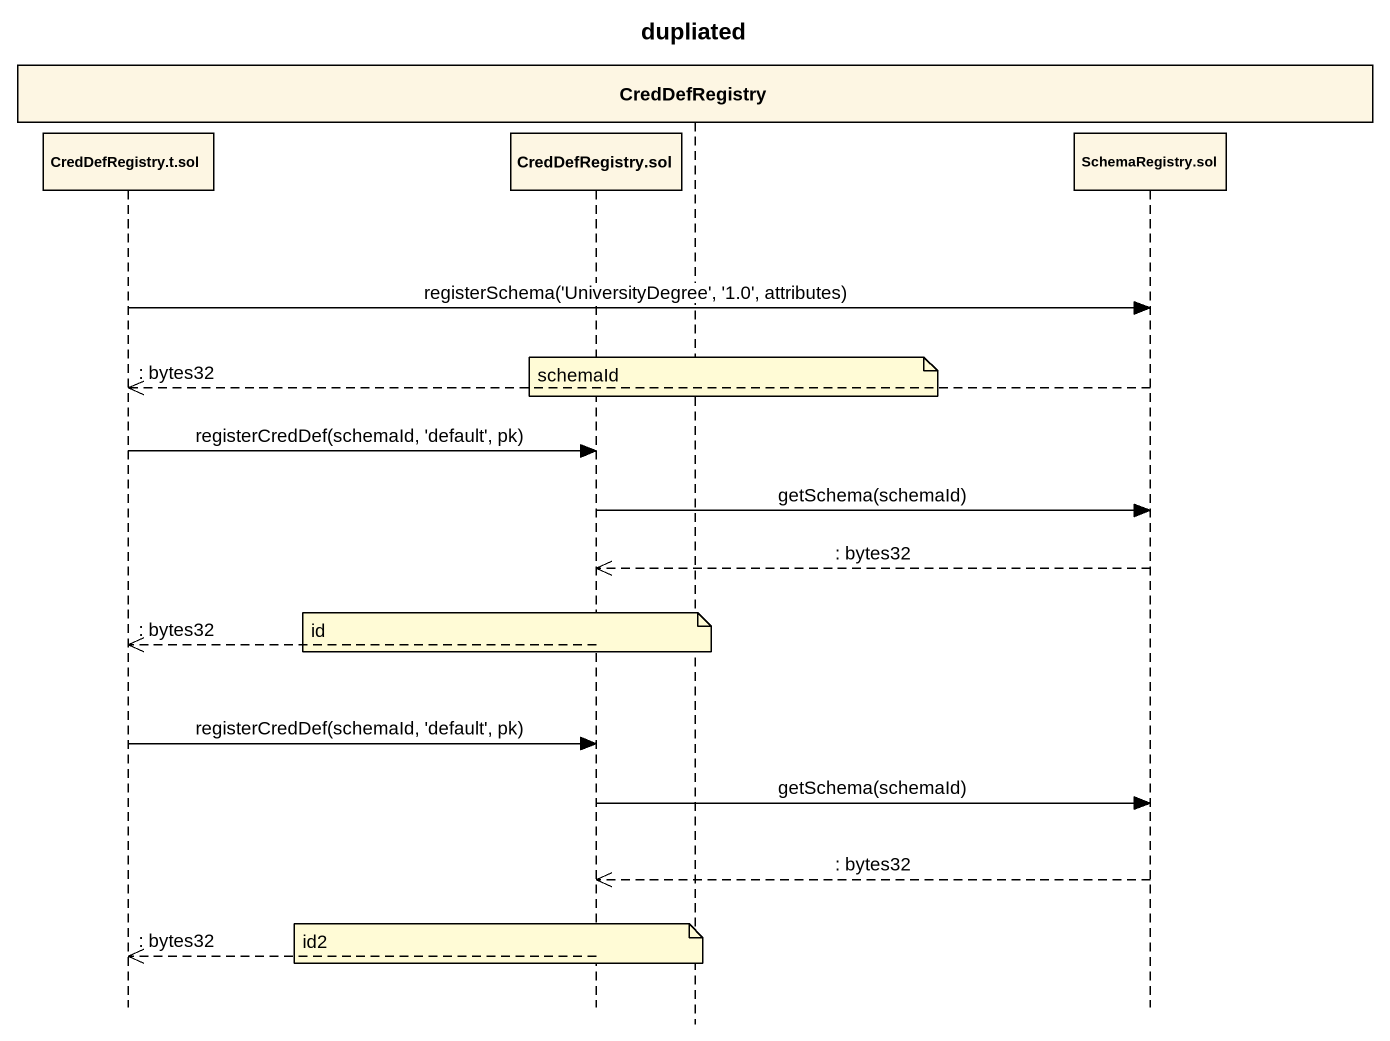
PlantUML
@startuml
title dupliated
hide footbox
participant "CredDefRegistry.t.sol" as CredDefRegistry_t_sol
participant "CredDefRegistry.sol" as CredDefRegistry_sol
participant CredDefRegistry
participant "SchemaRegistry.sol" as SchemaRegistry_sol

CredDefRegistry_t_sol -> SchemaRegistry_sol : registerSchema('UniversityDegree', '1.0', attributes)
note over CredDefRegistry : schemaId
SchemaRegistry_sol -->> CredDefRegistry_t_sol : : bytes32
CredDefRegistry_t_sol -> CredDefRegistry_sol : registerCredDef(schemaId, 'default', pk)
CredDefRegistry_sol -> SchemaRegistry_sol : getSchema(schemaId)
SchemaRegistry_sol -->> CredDefRegistry_sol : : bytes32
note over CredDefRegistry_sol : id
CredDefRegistry_sol -->> CredDefRegistry_t_sol : : bytes32
CredDefRegistry_t_sol -> CredDefRegistry_sol : registerCredDef(schemaId, 'default', pk)
CredDefRegistry_sol -> SchemaRegistry_sol : getSchema(schemaId)
SchemaRegistry_sol -->> CredDefRegistry_sol : : bytes32
note over CredDefRegistry_sol : id2
CredDefRegistry_sol -->> CredDefRegistry_t_sol : : bytes32
@enduml
